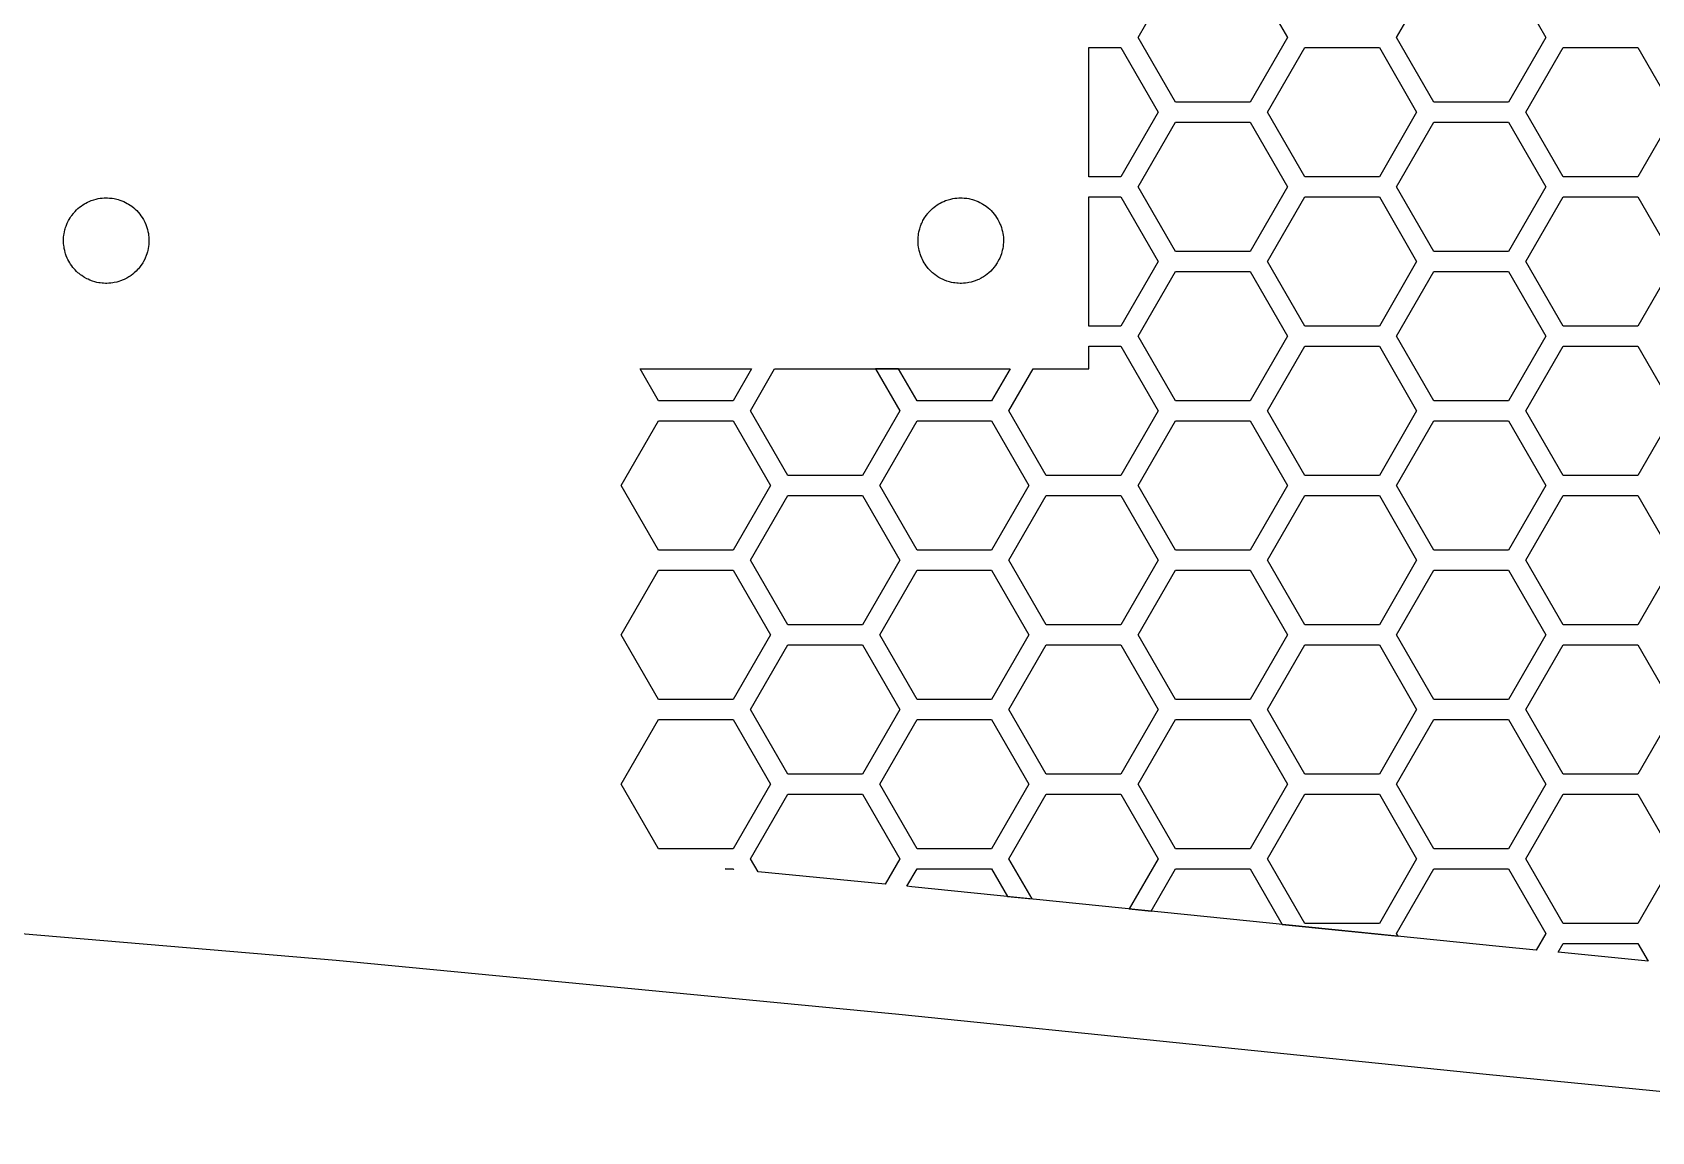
# Model space of a CAD drawing. Header units: metres. Extents: x -343 to 343, y -95 to 95.
# Drawn here: x -231.8 to -111.5, y -86.8 to -5.2 of the extents above; entities that cross this region are included whole.
import ezdxf

# ---------------------------------------------------------------- set-up
doc = ezdxf.new("R2010")
doc.units = ezdxf.units.M

msp = doc.modelspace()

# ---------------------------------------------------------------- linework, layer by layer
for p, q in [((-149.607, -5.54494), (-146.834, -0.74287)), ((-141.289, -0.74287), (-138.517, -5.54494)), ((-130.399, -5.54494), (-127.626, -0.74287)), ((-122.081, -0.74287), (-119.309, -5.54494)), ((-146.834, -10.347), (-149.607, -5.54494)), ((-138.517, -5.54494), (-141.289, -10.347)), ((-127.626, -10.347), (-130.399, -5.54494)), ((-119.309, -5.54494), (-122.081, -10.347)), ((-153.268, -6.28783), (-150.894, -6.28783)), ((-153.268, -15.892), (-153.268, -6.28783)), ((-150.894, -6.28783), (-148.121, -11.0899)), ((-140.003, -11.0899), (-137.23, -6.28783)), ((-137.23, -6.28783), (-131.685, -6.28783)), ((-131.685, -6.28783), (-128.913, -11.0899)), ((-120.794, -11.0899), (-118.022, -6.28783)), ((-118.022, -6.28783), (-112.477, -6.28783)), ((-112.477, -6.28783), (-109.705, -11.0899)), ((-141.289, -10.347), (-146.834, -10.347)), ((-122.081, -10.347), (-127.626, -10.347)), ((-148.121, -11.0899), (-150.894, -15.892)), ((-149.607, -16.6348), (-146.834, -11.8328)), ((-146.834, -11.8328), (-141.289, -11.8328)), ((-141.289, -11.8328), (-138.517, -16.6348)), ((-137.23, -15.892), (-140.003, -11.0899)), ((-128.913, -11.0899), (-131.685, -15.892)), ((-130.399, -16.6348), (-127.626, -11.8328)), ((-127.626, -11.8328), (-122.081, -11.8328)), ((-122.081, -11.8328), (-119.309, -16.6348)), ((-118.022, -15.892), (-120.794, -11.0899)), ((-109.705, -11.0899), (-112.477, -15.892)), ((-150.894, -15.892), (-153.268, -15.892)), ((-146.834, -21.4369), (-149.607, -16.6348)), ((-138.517, -16.6348), (-141.289, -21.4369)), ((-131.685, -15.892), (-137.23, -15.892)), ((-127.626, -21.4369), (-130.399, -16.6348)), ((-119.309, -16.6348), (-122.081, -21.4369)), ((-112.477, -15.892), (-118.022, -15.892)), ((-228.159, -18.0693), (-228.036, -17.9834)), ((-228.036, -17.9834), (-227.909, -17.9043)), ((-227.909, -17.9043), (-227.822, -17.8555)), ((-227.822, -17.8555), (-227.689, -17.7861)), ((-227.689, -17.7861), (-227.554, -17.7236)), ((-227.554, -17.7236), (-227.415, -17.667)), ((-227.415, -17.667), (-227.227, -17.6025)), ((-227.227, -17.6025), (-227.034, -17.5498)), ((-227.034, -17.5498), (-226.888, -17.5186)), ((-226.888, -17.5186), (-226.74, -17.4941)), ((-226.74, -17.4941), (-226.591, -17.4766)), ((-226.591, -17.4766), (-226.442, -17.4658)), ((-226.442, -17.4658), (-226.343, -17.4629)), ((-226.343, -17.4629), (-226.193, -17.4639)), ((-226.193, -17.4639), (-226.046, -17.4717)), ((-226.046, -17.4717), (-225.947, -17.4814)), ((-225.947, -17.4814), (-225.85, -17.4932)), ((-225.85, -17.4932), (-225.703, -17.5176)), ((-225.703, -17.5176), (-225.606, -17.5371)), ((-225.606, -17.5371), (-225.415, -17.5859)), ((-225.415, -17.5859), (-225.273, -17.6299)), ((-225.273, -17.6299), (-225.135, -17.6807)), ((-225.135, -17.6807), (-224.998, -17.7383)), ((-224.998, -17.7383), (-224.864, -17.8018)), ((-224.864, -17.8018), (-224.733, -17.8711)), ((-224.733, -17.8711), (-224.648, -17.9209)), ((-224.648, -17.9209), (-224.523, -18.001)), ((-224.523, -18.001), (-224.402, -18.0859)), ((-164.659, -18.0693), (-164.536, -17.9834)), ((-164.536, -17.9834), (-164.409, -17.9043)), ((-164.409, -17.9043), (-164.322, -17.8555)), ((-164.322, -17.8555), (-164.189, -17.7861)), ((-164.189, -17.7861), (-164.054, -17.7236)), ((-164.054, -17.7236), (-163.915, -17.667)), ((-163.915, -17.667), (-163.727, -17.6025)), ((-163.727, -17.6025), (-163.534, -17.5498)), ((-163.534, -17.5498), (-163.388, -17.5186)), ((-163.388, -17.5186), (-163.24, -17.4941)), ((-163.24, -17.4941), (-163.091, -17.4766)), ((-163.091, -17.4766), (-162.942, -17.4658)), ((-162.942, -17.4658), (-162.843, -17.4629)), ((-162.843, -17.4629), (-162.693, -17.4639)), ((-162.693, -17.4639), (-162.546, -17.4717)), ((-162.546, -17.4717), (-162.447, -17.4814)), ((-162.447, -17.4814), (-162.35, -17.4932)), ((-162.35, -17.4932), (-162.203, -17.5176)), ((-162.203, -17.5176), (-162.106, -17.5371)), ((-162.106, -17.5371), (-161.915, -17.5859)), ((-161.915, -17.5859), (-161.773, -17.6299)), ((-161.773, -17.6299), (-161.635, -17.6807)), ((-161.635, -17.6807), (-161.498, -17.7383)), ((-161.498, -17.7383), (-161.364, -17.8018)), ((-161.364, -17.8018), (-161.233, -17.8711)), ((-161.233, -17.8711), (-161.148, -17.9209)), ((-161.148, -17.9209), (-161.023, -18.001)), ((-161.023, -18.001), (-160.902, -18.0859)), ((-153.268, -17.3777), (-150.894, -17.3777)), ((-153.268, -26.9818), (-153.268, -17.3777)), ((-150.894, -17.3777), (-148.121, -22.1798)), ((-140.003, -22.1798), (-137.23, -17.3777)), ((-137.23, -17.3777), (-131.685, -17.3777)), ((-131.685, -17.3777), (-128.913, -22.1798)), ((-120.794, -22.1798), (-118.022, -17.3777)), ((-118.022, -17.3777), (-112.477, -17.3777)), ((-112.477, -17.3777), (-109.705, -22.1798)), ((-229.187, -19.3311), (-229.144, -19.2402)), ((-229.144, -19.2402), (-229.099, -19.1514)), ((-229.099, -19.1514), (-229.051, -19.0645)), ((-229.051, -19.0645), (-228.974, -18.9365)), ((-228.974, -18.9365), (-228.919, -18.8525)), ((-228.919, -18.8525), (-228.861, -18.7715)), ((-228.861, -18.7715), (-228.739, -18.6133)), ((-228.739, -18.6133), (-228.707, -18.5752)), ((-228.707, -18.5752), (-228.607, -18.4639)), ((-228.607, -18.4639), (-228.502, -18.3574)), ((-228.502, -18.3574), (-228.393, -18.2559)), ((-228.393, -18.2559), (-228.277, -18.1592)), ((-228.277, -18.1592), (-228.159, -18.0693)), ((-224.402, -18.0859), (-224.247, -18.209)), ((-224.247, -18.209), (-224.137, -18.3066)), ((-224.137, -18.3066), (-224.03, -18.4102)), ((-224.03, -18.4102), (-223.929, -18.5176)), ((-223.929, -18.5176), (-223.896, -18.5547)), ((-223.896, -18.5547), (-223.802, -18.6689)), ((-223.802, -18.6689), (-223.712, -18.7871)), ((-223.712, -18.7871), (-223.629, -18.9092)), ((-223.629, -18.9092), (-223.526, -19.0781)), ((-223.526, -19.0781), (-223.435, -19.2539)), ((-165.687, -19.3311), (-165.644, -19.2402)), ((-165.644, -19.2402), (-165.599, -19.1514)), ((-165.599, -19.1514), (-165.551, -19.0645)), ((-165.551, -19.0645), (-165.474, -18.9365)), ((-165.474, -18.9365), (-165.419, -18.8525)), ((-165.419, -18.8525), (-165.361, -18.7715)), ((-165.361, -18.7715), (-165.239, -18.6133)), ((-165.239, -18.6133), (-165.207, -18.5752)), ((-165.207, -18.5752), (-165.107, -18.4639)), ((-165.107, -18.4639), (-165.002, -18.3574)), ((-165.002, -18.3574), (-164.893, -18.2559)), ((-164.893, -18.2559), (-164.777, -18.1592)), ((-164.777, -18.1592), (-164.659, -18.0693)), ((-160.902, -18.0859), (-160.747, -18.209)), ((-160.747, -18.209), (-160.637, -18.3066)), ((-160.637, -18.3066), (-160.53, -18.4102)), ((-160.53, -18.4102), (-160.429, -18.5176)), ((-160.429, -18.5176), (-160.396, -18.5547)), ((-160.396, -18.5547), (-160.302, -18.6689)), ((-160.302, -18.6689), (-160.212, -18.7871)), ((-160.212, -18.7871), (-160.129, -18.9092)), ((-160.129, -18.9092), (-160.026, -19.0781)), ((-160.026, -19.0781), (-159.935, -19.2539)), ((-229.464, -20.4883), (-229.458, -20.3887)), ((-229.458, -20.3887), (-229.442, -20.2393)), ((-229.442, -20.2393), (-229.429, -20.1406)), ((-229.429, -20.1406), (-229.401, -19.9932)), ((-229.401, -19.9932), (-229.368, -19.8477)), ((-229.368, -19.8477), (-229.342, -19.752)), ((-229.342, -19.752), (-229.312, -19.6562)), ((-229.312, -19.6562), (-229.28, -19.5615)), ((-229.28, -19.5615), (-229.226, -19.4229)), ((-229.226, -19.4229), (-229.187, -19.3311)), ((-223.435, -19.2539), (-223.354, -19.4336)), ((-223.354, -19.4336), (-223.318, -19.5254)), ((-223.318, -19.5254), (-223.27, -19.666)), ((-223.27, -19.666), (-223.228, -19.8076)), ((-223.228, -19.8076), (-223.192, -19.9512)), ((-223.192, -19.9512), (-223.164, -20.0967)), ((-223.164, -20.0967), (-223.142, -20.2432)), ((-223.142, -20.2432), (-223.127, -20.3906)), ((-223.127, -20.3906), (-223.119, -20.5391)), ((-165.964, -20.4883), (-165.958, -20.3887)), ((-165.958, -20.3887), (-165.942, -20.2393)), ((-165.942, -20.2393), (-165.929, -20.1406)), ((-165.929, -20.1406), (-165.901, -19.9932)), ((-165.901, -19.9932), (-165.868, -19.8477)), ((-165.868, -19.8477), (-165.842, -19.752)), ((-165.842, -19.752), (-165.812, -19.6562)), ((-165.812, -19.6562), (-165.78, -19.5615)), ((-165.78, -19.5615), (-165.726, -19.4229)), ((-165.726, -19.4229), (-165.687, -19.3311)), ((-159.935, -19.2539), (-159.854, -19.4336)), ((-159.854, -19.4336), (-159.818, -19.5254)), ((-159.818, -19.5254), (-159.77, -19.666)), ((-159.77, -19.666), (-159.728, -19.8076)), ((-159.728, -19.8076), (-159.692, -19.9512)), ((-159.692, -19.9512), (-159.664, -20.0967)), ((-159.664, -20.0967), (-159.642, -20.2432)), ((-159.642, -20.2432), (-159.627, -20.3906)), ((-159.627, -20.3906), (-159.619, -20.5391)), ((-229.468, -20.6377), (-229.464, -20.4883)), ((-229.466, -20.7373), (-229.468, -20.6377)), ((-229.458, -20.8867), (-229.466, -20.7373)), ((-229.448, -20.9863), (-229.458, -20.8867)), ((-229.429, -21.1338), (-229.448, -20.9863)), ((-229.411, -21.2324), (-229.429, -21.1338)), ((-229.38, -21.3789), (-229.411, -21.2324)), ((-229.342, -21.5234), (-229.38, -21.3789)), ((-229.312, -21.6182), (-229.342, -21.5234)), ((-229.263, -21.7598), (-229.312, -21.6182)), ((-223.27, -21.6094), (-223.318, -21.749)), ((-223.228, -21.4668), (-223.27, -21.6094)), ((-223.203, -21.3711), (-223.228, -21.4668)), ((-223.173, -21.2266), (-223.203, -21.3711)), ((-223.148, -21.0801), (-223.173, -21.2266)), ((-223.131, -20.9336), (-223.148, -21.0801)), ((-223.121, -20.7852), (-223.131, -20.9336)), ((-223.117, -20.6377), (-223.121, -20.7852)), ((-223.119, -20.5391), (-223.117, -20.6377)), ((-165.968, -20.6377), (-165.964, -20.4883)), ((-165.966, -20.7373), (-165.968, -20.6377)), ((-165.958, -20.8867), (-165.966, -20.7373)), ((-165.948, -20.9863), (-165.958, -20.8867)), ((-165.929, -21.1338), (-165.948, -20.9863)), ((-165.911, -21.2324), (-165.929, -21.1338)), ((-165.88, -21.3789), (-165.911, -21.2324)), ((-165.842, -21.5234), (-165.88, -21.3789)), ((-165.812, -21.6182), (-165.842, -21.5234)), ((-165.763, -21.7598), (-165.812, -21.6182)), ((-159.77, -21.6094), (-159.818, -21.749)), ((-159.728, -21.4668), (-159.77, -21.6094)), ((-159.703, -21.3711), (-159.728, -21.4668)), ((-159.673, -21.2266), (-159.703, -21.3711)), ((-159.648, -21.0801), (-159.673, -21.2266)), ((-159.631, -20.9336), (-159.648, -21.0801)), ((-159.621, -20.7852), (-159.631, -20.9336)), ((-159.617, -20.6377), (-159.621, -20.7852)), ((-159.619, -20.5391), (-159.617, -20.6377)), ((-141.289, -21.4369), (-146.834, -21.4369)), ((-122.081, -21.4369), (-127.626, -21.4369)), ((-229.187, -21.9443), (-229.263, -21.7598)), ((-229.144, -22.0342), (-229.187, -21.9443)), ((-229.075, -22.167), (-229.144, -22.0342)), ((-229, -22.2969), (-229.075, -22.167)), ((-228.946, -22.3809), (-229, -22.2969)), ((-228.861, -22.5039), (-228.946, -22.3809)), ((-228.771, -22.623), (-228.861, -22.5039)), ((-228.707, -22.6992), (-228.771, -22.623)), ((-228.607, -22.8105), (-228.707, -22.6992)), ((-228.502, -22.918), (-228.607, -22.8105)), ((-223.962, -22.7939), (-224.065, -22.9004)), ((-223.896, -22.7197), (-223.962, -22.7939)), ((-223.832, -22.6445), (-223.896, -22.7197)), ((-223.712, -22.4873), (-223.832, -22.6445)), ((-223.629, -22.3652), (-223.712, -22.4873)), ((-223.576, -22.2812), (-223.629, -22.3652)), ((-223.526, -22.1963), (-223.576, -22.2812)), ((-223.435, -22.0215), (-223.526, -22.1963)), ((-223.394, -21.9316), (-223.435, -22.0215)), ((-223.318, -21.749), (-223.394, -21.9316)), ((-165.687, -21.9443), (-165.763, -21.7598)), ((-165.644, -22.0342), (-165.687, -21.9443)), ((-165.575, -22.167), (-165.644, -22.0342)), ((-165.5, -22.2969), (-165.575, -22.167)), ((-165.446, -22.3809), (-165.5, -22.2969)), ((-165.361, -22.5039), (-165.446, -22.3809)), ((-165.271, -22.623), (-165.361, -22.5039)), ((-165.207, -22.6992), (-165.271, -22.623)), ((-165.107, -22.8105), (-165.207, -22.6992)), ((-165.002, -22.918), (-165.107, -22.8105)), ((-160.462, -22.7939), (-160.565, -22.9004)), ((-160.396, -22.7197), (-160.462, -22.7939)), ((-160.332, -22.6445), (-160.396, -22.7197)), ((-160.212, -22.4873), (-160.332, -22.6445)), ((-160.129, -22.3652), (-160.212, -22.4873)), ((-160.076, -22.2812), (-160.129, -22.3652)), ((-160.026, -22.1963), (-160.076, -22.2812)), ((-159.935, -22.0215), (-160.026, -22.1963)), ((-159.894, -21.9316), (-159.935, -22.0215)), ((-159.818, -21.749), (-159.894, -21.9316)), ((-148.121, -22.1798), (-150.894, -26.9818)), ((-137.23, -26.9818), (-140.003, -22.1798)), ((-128.913, -22.1798), (-131.685, -26.9818)), ((-118.022, -26.9818), (-120.794, -22.1798)), ((-109.705, -22.1798), (-112.477, -26.9818)), ((-228.393, -23.0195), (-228.502, -22.918)), ((-228.316, -23.084), (-228.393, -23.0195)), ((-228.199, -23.1768), (-228.316, -23.084)), ((-228.118, -23.2354), (-228.199, -23.1768)), ((-227.994, -23.3184), (-228.118, -23.2354)), ((-227.909, -23.3701), (-227.994, -23.3184)), ((-227.734, -23.4668), (-227.909, -23.3701)), ((-227.645, -23.5107), (-227.734, -23.4668)), ((-227.508, -23.5713), (-227.645, -23.5107)), ((-227.321, -23.6416), (-227.508, -23.5713)), ((-227.13, -23.7002), (-227.321, -23.6416)), ((-226.985, -23.7363), (-227.13, -23.7002)), ((-226.839, -23.7656), (-226.985, -23.7363)), ((-226.74, -23.7812), (-226.839, -23.7656)), ((-226.591, -23.7988), (-226.74, -23.7812)), ((-226.492, -23.8066), (-226.591, -23.7988)), ((-226.343, -23.8125), (-226.492, -23.8066)), ((-226.243, -23.8125), (-226.343, -23.8125)), ((-226.095, -23.8066), (-226.243, -23.8125)), ((-225.947, -23.7939), (-226.095, -23.8066)), ((-225.801, -23.7744), (-225.947, -23.7939)), ((-225.703, -23.7578), (-225.801, -23.7744)), ((-225.511, -23.7148), (-225.703, -23.7578)), ((-225.368, -23.6748), (-225.511, -23.7148)), ((-225.228, -23.6289), (-225.368, -23.6748)), ((-225.043, -23.5566), (-225.228, -23.6289)), ((-224.953, -23.5166), (-225.043, -23.5566)), ((-224.776, -23.4277), (-224.953, -23.5166)), ((-224.69, -23.3789), (-224.776, -23.4277)), ((-224.606, -23.3281), (-224.69, -23.3789)), ((-224.523, -23.2744), (-224.606, -23.3281)), ((-224.442, -23.2178), (-224.523, -23.2744)), ((-224.324, -23.1289), (-224.442, -23.2178)), ((-224.21, -23.0342), (-224.324, -23.1289)), ((-224.065, -22.9004), (-224.21, -23.0342)), ((-164.893, -23.0195), (-165.002, -22.918)), ((-164.816, -23.084), (-164.893, -23.0195)), ((-164.699, -23.1768), (-164.816, -23.084)), ((-164.618, -23.2354), (-164.699, -23.1768)), ((-164.494, -23.3184), (-164.618, -23.2354)), ((-164.409, -23.3701), (-164.494, -23.3184)), ((-164.234, -23.4668), (-164.409, -23.3701)), ((-164.145, -23.5107), (-164.234, -23.4668)), ((-164.008, -23.5713), (-164.145, -23.5107)), ((-163.821, -23.6416), (-164.008, -23.5713)), ((-163.63, -23.7002), (-163.821, -23.6416)), ((-163.485, -23.7363), (-163.63, -23.7002)), ((-163.339, -23.7656), (-163.485, -23.7363)), ((-163.24, -23.7812), (-163.339, -23.7656)), ((-163.091, -23.7988), (-163.24, -23.7812)), ((-162.992, -23.8066), (-163.091, -23.7988)), ((-162.843, -23.8125), (-162.992, -23.8066)), ((-162.743, -23.8125), (-162.843, -23.8125)), ((-162.595, -23.8066), (-162.743, -23.8125)), ((-162.447, -23.7939), (-162.595, -23.8066)), ((-162.301, -23.7744), (-162.447, -23.7939)), ((-162.203, -23.7578), (-162.301, -23.7744)), ((-162.011, -23.7148), (-162.203, -23.7578)), ((-161.868, -23.6748), (-162.011, -23.7148)), ((-161.728, -23.6289), (-161.868, -23.6748)), ((-161.543, -23.5566), (-161.728, -23.6289)), ((-161.453, -23.5166), (-161.543, -23.5566)), ((-161.276, -23.4277), (-161.453, -23.5166)), ((-161.19, -23.3789), (-161.276, -23.4277)), ((-161.106, -23.3281), (-161.19, -23.3789)), ((-161.023, -23.2744), (-161.106, -23.3281)), ((-160.942, -23.2178), (-161.023, -23.2744)), ((-160.824, -23.1289), (-160.942, -23.2178)), ((-160.71, -23.0342), (-160.824, -23.1289)), ((-160.565, -22.9004), (-160.71, -23.0342)), ((-149.607, -27.7247), (-146.834, -22.9227)), ((-146.834, -22.9227), (-141.289, -22.9227)), ((-141.289, -22.9227), (-138.517, -27.7247)), ((-130.399, -27.7247), (-127.626, -22.9227)), ((-127.626, -22.9227), (-122.081, -22.9227)), ((-122.081, -22.9227), (-119.309, -27.7247)), ((-150.894, -26.9818), (-153.268, -26.9818)), ((-131.685, -26.9818), (-137.23, -26.9818)), ((-112.477, -26.9818), (-118.022, -26.9818)), ((-153.268, -28.4676), (-150.894, -28.4676)), ((-153.268, -30.1621), (-153.268, -28.4676)), ((-150.894, -28.4676), (-148.121, -33.2697)), ((-146.834, -32.5268), (-149.607, -27.7247)), ((-138.517, -27.7247), (-141.289, -32.5268)), ((-140.003, -33.2697), (-137.23, -28.4676)), ((-137.23, -28.4676), (-131.685, -28.4676)), ((-131.685, -28.4676), (-128.913, -33.2697)), ((-127.626, -32.5268), (-130.399, -27.7247)), ((-119.309, -27.7247), (-122.081, -32.5268)), ((-120.794, -33.2697), (-118.022, -28.4676)), ((-118.022, -28.4676), (-112.477, -28.4676)), ((-112.477, -28.4676), (-109.705, -33.2697)), ((-185.251, -32.5268), (-186.616, -30.1621)), ((-186.616, -30.1621), (-178.341, -30.1621)), ((-178.341, -30.1621), (-179.706, -32.5268)), ((-178.419, -33.2697), (-176.625, -30.1621)), ((-176.625, -30.1621), (-159.132, -30.1621)), ((-167.408, -30.1621), (-169.124, -30.1621)), ((-169.124, -30.1621), (-167.329, -33.2697)), ((-166.043, -32.5268), (-167.408, -30.1621)), ((-159.132, -30.1621), (-160.498, -32.5268)), ((-159.211, -33.2697), (-157.417, -30.1621)), ((-157.417, -30.1621), (-153.268, -30.1621)), ((-179.706, -32.5268), (-185.251, -32.5268)), ((-175.647, -38.0717), (-178.419, -33.2697)), ((-167.329, -33.2697), (-170.102, -38.0717)), ((-160.498, -32.5268), (-166.043, -32.5268)), ((-156.439, -38.0717), (-159.211, -33.2697)), ((-148.121, -33.2697), (-150.894, -38.0717)), ((-141.289, -32.5268), (-146.834, -32.5268)), ((-137.23, -38.0717), (-140.003, -33.2697)), ((-128.913, -33.2697), (-131.685, -38.0717)), ((-122.081, -32.5268), (-127.626, -32.5268)), ((-118.022, -38.0717), (-120.794, -33.2697)), ((-109.705, -33.2697), (-112.477, -38.0717)), ((-188.023, -38.8146), (-185.251, -34.0126)), ((-185.251, -34.0126), (-179.706, -34.0126)), ((-179.706, -34.0126), (-176.933, -38.8146)), ((-168.815, -38.8146), (-166.043, -34.0126)), ((-166.043, -34.0126), (-160.498, -34.0126)), ((-160.498, -34.0126), (-157.725, -38.8146)), ((-149.607, -38.8146), (-146.834, -34.0126)), ((-146.834, -34.0126), (-141.289, -34.0126)), ((-141.289, -34.0126), (-138.517, -38.8146)), ((-130.399, -38.8146), (-127.626, -34.0126)), ((-127.626, -34.0126), (-122.081, -34.0126)), ((-122.081, -34.0126), (-119.309, -38.8146)), ((-170.102, -38.0717), (-175.647, -38.0717)), ((-150.894, -38.0717), (-156.439, -38.0717)), ((-131.685, -38.0717), (-137.23, -38.0717)), ((-112.477, -38.0717), (-118.022, -38.0717)), ((-185.251, -43.6167), (-188.023, -38.8146)), ((-176.933, -38.8146), (-179.706, -43.6167)), ((-178.419, -44.3596), (-175.647, -39.5575)), ((-175.647, -39.5575), (-170.102, -39.5575)), ((-170.102, -39.5575), (-167.329, -44.3596)), ((-166.043, -43.6167), (-168.815, -38.8146)), ((-157.725, -38.8146), (-160.498, -43.6167)), ((-159.211, -44.3596), (-156.439, -39.5575)), ((-156.439, -39.5575), (-150.894, -39.5575)), ((-150.894, -39.5575), (-148.121, -44.3596)), ((-146.834, -43.6167), (-149.607, -38.8146)), ((-138.517, -38.8146), (-141.289, -43.6167)), ((-140.003, -44.3596), (-137.23, -39.5575)), ((-137.23, -39.5575), (-131.685, -39.5575)), ((-131.685, -39.5575), (-128.913, -44.3596)), ((-127.626, -43.6167), (-130.399, -38.8146)), ((-119.309, -38.8146), (-122.081, -43.6167)), ((-120.794, -44.3596), (-118.022, -39.5575)), ((-118.022, -39.5575), (-112.477, -39.5575)), ((-112.477, -39.5575), (-109.705, -44.3596)), ((-179.706, -43.6167), (-185.251, -43.6167)), ((-175.647, -49.1616), (-178.419, -44.3596)), ((-167.329, -44.3596), (-170.102, -49.1616)), ((-160.498, -43.6167), (-166.043, -43.6167)), ((-156.439, -49.1616), (-159.211, -44.3596)), ((-148.121, -44.3596), (-150.894, -49.1616)), ((-141.289, -43.6167), (-146.834, -43.6167)), ((-137.23, -49.1616), (-140.003, -44.3596)), ((-128.913, -44.3596), (-131.685, -49.1616)), ((-122.081, -43.6167), (-127.626, -43.6167)), ((-118.022, -49.1616), (-120.794, -44.3596)), ((-109.705, -44.3596), (-112.477, -49.1616)), ((-188.023, -49.9045), (-185.251, -45.1024)), ((-185.251, -45.1024), (-179.706, -45.1024)), ((-179.706, -45.1024), (-176.933, -49.9045)), ((-168.815, -49.9045), (-166.043, -45.1024)), ((-166.043, -45.1024), (-160.498, -45.1024)), ((-160.498, -45.1024), (-157.725, -49.9045)), ((-149.607, -49.9045), (-146.834, -45.1024)), ((-146.834, -45.1024), (-141.289, -45.1024)), ((-141.289, -45.1024), (-138.517, -49.9045)), ((-130.399, -49.9045), (-127.626, -45.1024)), ((-127.626, -45.1024), (-122.081, -45.1024)), ((-122.081, -45.1024), (-119.309, -49.9045)), ((-170.102, -49.1616), (-175.647, -49.1616)), ((-150.894, -49.1616), (-156.439, -49.1616)), ((-131.685, -49.1616), (-137.23, -49.1616)), ((-112.477, -49.1616), (-118.022, -49.1616)), ((-185.251, -54.7066), (-188.023, -49.9045)), ((-176.933, -49.9045), (-179.706, -54.7066)), ((-166.043, -54.7066), (-168.815, -49.9045)), ((-157.725, -49.9045), (-160.498, -54.7066)), ((-146.834, -54.7066), (-149.607, -49.9045)), ((-138.517, -49.9045), (-141.289, -54.7066)), ((-127.626, -54.7066), (-130.399, -49.9045)), ((-119.309, -49.9045), (-122.081, -54.7066)), ((-178.419, -55.4494), (-175.647, -50.6474)), ((-175.647, -50.6474), (-170.102, -50.6474)), ((-170.102, -50.6474), (-167.329, -55.4494)), ((-159.211, -55.4494), (-156.439, -50.6474)), ((-156.439, -50.6474), (-150.894, -50.6474)), ((-150.894, -50.6474), (-148.121, -55.4494)), ((-140.003, -55.4494), (-137.23, -50.6474)), ((-137.23, -50.6474), (-131.685, -50.6474)), ((-131.685, -50.6474), (-128.913, -55.4494)), ((-120.794, -55.4494), (-118.022, -50.6474)), ((-118.022, -50.6474), (-112.477, -50.6474)), ((-112.477, -50.6474), (-109.705, -55.4494)), ((-179.706, -54.7066), (-185.251, -54.7066)), ((-160.498, -54.7066), (-166.043, -54.7066)), ((-141.289, -54.7066), (-146.834, -54.7066)), ((-122.081, -54.7066), (-127.626, -54.7066)), ((-188.023, -60.9944), (-185.251, -56.1923)), ((-185.251, -56.1923), (-179.706, -56.1923)), ((-179.706, -56.1923), (-176.933, -60.9944)), ((-175.647, -60.2515), (-178.419, -55.4494)), ((-167.329, -55.4494), (-170.102, -60.2515)), ((-168.815, -60.9944), (-166.043, -56.1923)), ((-166.043, -56.1923), (-160.498, -56.1923)), ((-160.498, -56.1923), (-157.725, -60.9944)), ((-156.439, -60.2515), (-159.211, -55.4494)), ((-148.121, -55.4494), (-150.894, -60.2515)), ((-149.607, -60.9944), (-146.834, -56.1923)), ((-146.834, -56.1923), (-141.289, -56.1923)), ((-141.289, -56.1923), (-138.517, -60.9944)), ((-137.23, -60.2515), (-140.003, -55.4494)), ((-128.913, -55.4494), (-131.685, -60.2515)), ((-130.399, -60.9944), (-127.626, -56.1923)), ((-127.626, -56.1923), (-122.081, -56.1923)), ((-122.081, -56.1923), (-119.309, -60.9944)), ((-118.022, -60.2515), (-120.794, -55.4494)), ((-109.705, -55.4494), (-112.477, -60.2515)), ((-185.251, -65.7965), (-188.023, -60.9944)), ((-176.933, -60.9944), (-179.706, -65.7965)), ((-170.102, -60.2515), (-175.647, -60.2515)), ((-166.043, -65.7965), (-168.815, -60.9944)), ((-157.725, -60.9944), (-160.498, -65.7965)), ((-150.894, -60.2515), (-156.439, -60.2515)), ((-146.834, -65.7965), (-149.607, -60.9944)), ((-138.517, -60.9944), (-141.289, -65.7965)), ((-131.685, -60.2515), (-137.23, -60.2515)), ((-127.626, -65.7965), (-130.399, -60.9944)), ((-119.309, -60.9944), (-122.081, -65.7965)), ((-112.477, -60.2515), (-118.022, -60.2515)), ((-178.419, -66.5394), (-175.647, -61.7373)), ((-175.647, -61.7373), (-170.102, -61.7373)), ((-170.102, -61.7373), (-167.329, -66.5394)), ((-159.211, -66.5394), (-156.439, -61.7373)), ((-156.439, -61.7373), (-150.894, -61.7373)), ((-150.894, -61.7373), (-148.121, -66.5394)), ((-140.003, -66.5394), (-137.23, -61.7373)), ((-137.23, -61.7373), (-131.685, -61.7373)), ((-131.685, -61.7373), (-128.913, -66.5394)), ((-120.794, -66.5394), (-118.022, -61.7373)), ((-118.022, -61.7373), (-112.477, -61.7373)), ((-112.477, -61.7373), (-109.705, -66.5394)), ((-179.706, -65.7965), (-185.251, -65.7965)), ((-160.498, -65.7965), (-166.043, -65.7965)), ((-141.289, -65.7965), (-146.834, -65.7965)), ((-122.081, -65.7965), (-127.626, -65.7965)), ((-180.298, -67.2822), (-179.706, -67.2822)), ((-179.671, -67.3427), (-180.298, -67.2822)), ((-179.706, -67.2822), (-179.671, -67.3427)), ((-177.854, -67.5177), (-178.419, -66.5394)), ((-167.329, -66.5394), (-168.419, -68.4267)), ((-166.794, -68.5833), (-166.043, -67.2822)), ((-166.043, -67.2822), (-160.498, -67.2822)), ((-160.498, -67.2822), (-159.308, -69.3429)), ((-157.485, -69.5283), (-159.211, -66.5394)), ((-148.121, -66.5394), (-150.271, -70.2623)), ((-148.65, -70.4272), (-146.834, -67.2822)), ((-146.834, -67.2822), (-141.289, -67.2822)), ((-141.289, -67.2822), (-138.901, -71.419)), ((-137.23, -71.3414), (-140.003, -66.5394)), ((-128.913, -66.5394), (-131.685, -71.3414)), ((-130.399, -72.0843), (-127.626, -67.2822)), ((-127.626, -67.2822), (-122.081, -67.2822)), ((-122.081, -67.2822), (-119.309, -72.0843)), ((-118.022, -71.3414), (-120.794, -66.5394)), ((-109.705, -66.5394), (-112.477, -71.3414)), ((-168.419, -68.4267), (-177.854, -67.5177)), ((-166.432, -68.6182), (-166.794, -68.5833)), ((-122.785, -73.0586), (-166.432, -68.6182)), ((-159.308, -69.3429), (-157.485, -69.5283)), ((-150.271, -70.2623), (-148.65, -70.4272)), ((-238.863, -71.5664), (-209.203, -74.0664)), ((-138.901, -71.419), (-130.276, -72.2965)), ((-131.685, -71.3414), (-137.23, -71.3414)), ((-130.276, -72.2965), (-130.399, -72.0843)), ((-119.309, -72.0843), (-120.028, -73.3304)), ((-112.477, -71.3414), (-118.022, -71.3414)), ((-120.028, -73.3304), (-122.785, -73.0586)), ((-118.405, -73.4904), (-118.022, -72.8272)), ((-118.022, -72.8272), (-112.477, -72.8272)), ((-112.477, -72.8272), (-111.713, -74.15)), ((-209.203, -74.0664), (-167.384, -78.0947)), ((-111.713, -74.15), (-118.405, -73.4904)), ((-167.384, -78.0947), (-123.747, -82.5342)), ((-123.747, -82.5342), (-80.4131, -86.8057))]:
    msp.add_line(p, q)

doc.saveas('drawing.dxf')
